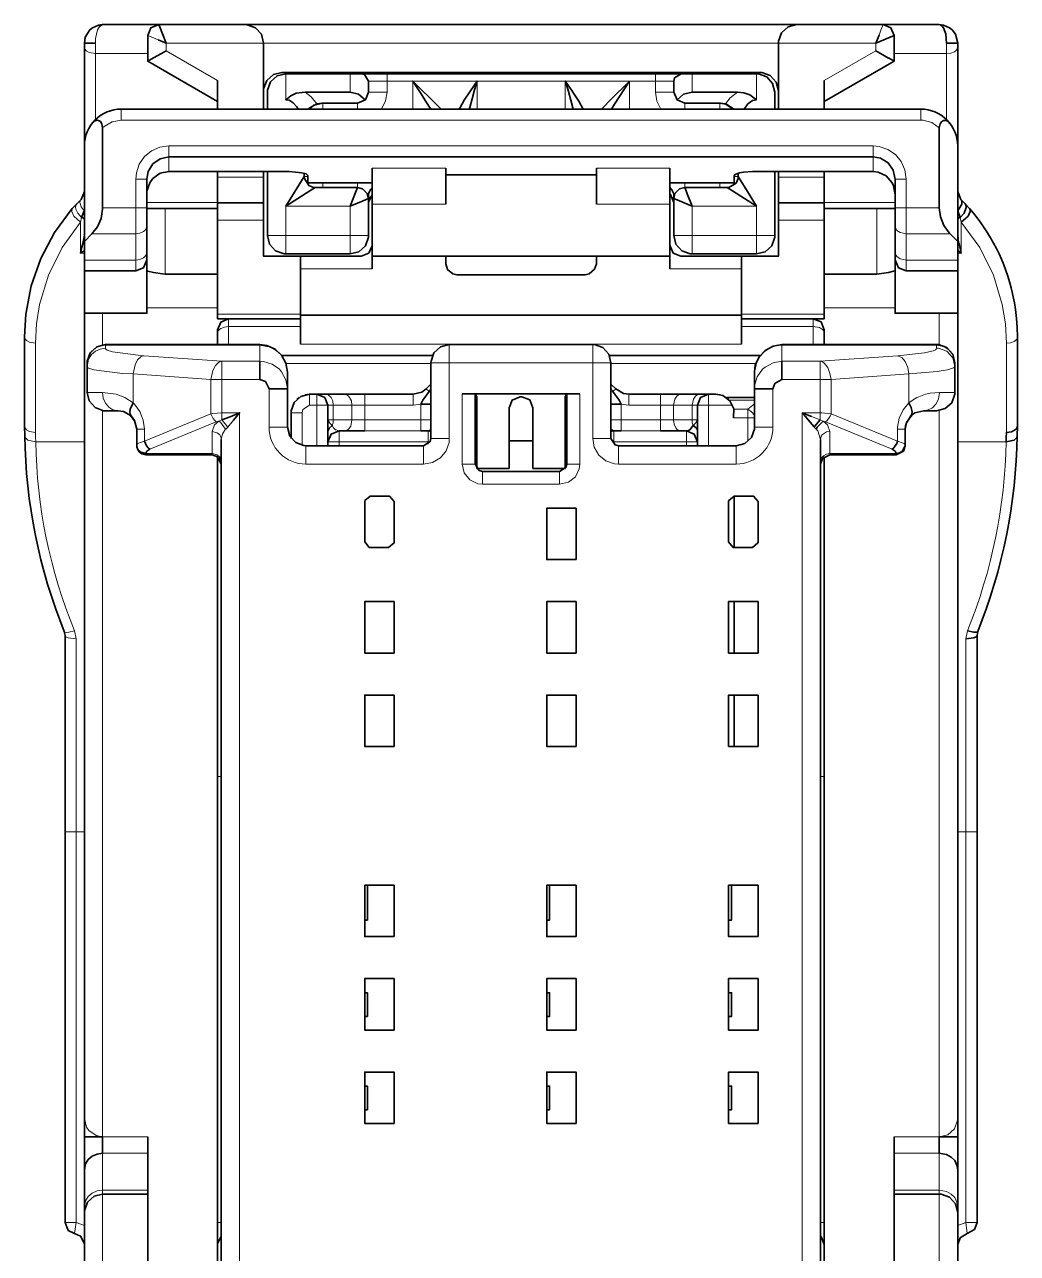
# Model space of a CAD drawing. Header units: millimetres. Extents: x 0 to 174, y 0 to 33.
# Drawn here: x 23.194 to 24.257, y 22.518 to 23.833 of the extents above; entities that cross this region are included whole.
import ezdxf

# ---------------------------------------------------------------- set-up
doc = ezdxf.new("R2010")
doc.units = ezdxf.units.MM
doc.layers.add('PDF_Geomertry', color=7, linetype='Continuous', true_color=0x405f80)

# ---------------------------------------------------------------- blocks, each defined once
blk = doc.blocks.new('SYM_13551224_003')
at = {"layer": 'PDF_Geomertry', "color": 7, "lineweight": 35}
for points in [[(-0.4124, 2.0099), (-0.4169, 2.0093), (-0.4232, 2.0065), (-0.426, 2.0043), (-0.431, 1.9963), (-0.4319, 1.9901), (-0.4319, 1.9878), (-0.4319, 1.9857), (-0.4319, 1.8801)], [(-0.3444, 1.9819), (-0.3493, 1.979), (-0.3578, 1.9742), (-0.364, 1.9706), (-0.364, 1.9981), (-0.3607, 2.0064), (-0.3522, 2.0099), (-0.4124, 2.0099), (-0.4157, 2.0079)], [(-0.2597, 2.0099), (-0.3522, 2.0099), (-0.3444, 1.9901), (-0.3529, 1.9936)], [(-0.24, 1.9193), (-0.24, 1.9901), (-0.2424, 1.9994), (-0.2488, 2.0065), (-0.2578, 2.0097), (-0.2597, 2.0099), (0.3308, 2.0099)], [(0.4833, 2.0099), (0.4881, 2.0093), (0.4943, 2.0065), (0.4971, 2.0043), (0.5007, 1.9994), (0.5031, 1.9901), (0.4913, 1.9901), (0.4903, 1.9996), (0.4882, 2.0056), (0.4868, 2.0079), (0.4846, 2.0096), (0.4833, 2.0099), (0.4233, 2.0099), (0.3308, 2.0099), (0.3215, 2.0075), (0.3144, 2.0011), (0.3112, 1.9922), (0.3111, 1.9901), (0.3111, 1.9193)], [(0.4351, 1.9981), (0.4317, 2.0064), (0.4233, 2.0099)], [(-0.4319, 1.9901), (-0.4201, 1.9901)], [(0.4351, 1.9706), (0.4351, 1.9981), (0.4154, 1.9901), (0.4189, 1.9986)], [(0.5031, 1.9901), (0.5031, 1.9878), (0.5031, 1.9857), (0.5031, 1.8311), (0.5065, 1.8226)], [(0.4289, 1.9742), (0.4351, 1.9706), (0.3603, 1.9274)], [(0.4289, 1.974), (0.4204, 1.979), (0.4154, 1.9818)], [(-0.364, 1.9706), (-0.2893, 1.9274)], [(-0.2893, 1.95), (-0.2893, 1.9193)], [(0.3111, 1.939), (0.3088, 1.9482), (0.3024, 1.9553), (0.2935, 1.9586), (0.2914, 1.9586), (-0.2204, 1.9586), (-0.2296, 1.9564), (-0.2367, 1.95), (-0.24, 1.941), (-0.24, 1.939)], [(-0.236, 1.9193), (-0.236, 1.9376), (-0.2358, 1.9396), (-0.2326, 1.9486), (-0.2256, 1.955), (-0.2163, 1.9572), (-0.1474, 1.9572), (-0.1356, 1.9572), (-0.1079, 1.9572), (0.1794, 1.9572), (0.2069, 1.9572), (0.2188, 1.9572), (0.2876, 1.9572), (0.2897, 1.9572), (0.2986, 1.9539), (0.305, 1.9468), (0.3074, 1.9376), (0.3074, 1.9193)], [(-0.1776, 1.9258), (-0.1394, 1.9258), (-0.1311, 1.9293), (-0.1276, 1.9376), (-0.1276, 1.9494), (-0.1321, 1.9565), (-0.1356, 1.9572)], [(-0.061, 1.9193), (-0.0662, 1.9276), (-0.0715, 1.9358), (-0.0769, 1.9442), (-0.0804, 1.9494), (-0.0703, 1.9394), (-0.0631, 1.9324), (-0.0571, 1.9264), (-0.0501, 1.9193)], [(-0.0199, 1.9193), (-0.0194, 1.921), (-0.0169, 1.9304), (-0.0143, 1.94), (-0.0115, 1.9494), (-0.0186, 1.939), (-0.0253, 1.9289), (-0.0301, 1.9204), (-0.0307, 1.9193)], [(0.0914, 1.9193), (0.0889, 1.9289), (0.0863, 1.9383), (0.0835, 1.9478), (0.0829, 1.9494), (0.0875, 1.9428), (0.0899, 1.9393), (0.0912, 1.9374), (0.0967, 1.929), (0.0974, 1.9278), (0.1022, 1.9193)], [(0.1217, 1.9193), (0.1242, 1.9219), (0.1308, 1.9286), (0.1378, 1.9356), (0.1449, 1.9425), (0.1519, 1.9493)], [(0.1519, 1.9494), (0.1465, 1.9411), (0.1411, 1.9329), (0.1358, 1.9246), (0.1324, 1.9193)], [(0.2069, 1.9572), (0.1999, 1.9528), (0.1992, 1.9494), (0.1992, 1.9376), (0.2026, 1.9292), (0.211, 1.9258), (0.2492, 1.9258)], [(0.3603, 1.95), (0.3603, 1.9193)], [(-0.2031, 1.9193), (-0.2046, 1.9218), (-0.2083, 1.9261), (-0.2125, 1.9288), (-0.2163, 1.9294), (-0.211, 1.9336), (-0.205, 1.9363), (-0.1957, 1.9376), (-0.1474, 1.9376), (-0.1383, 1.9354), (-0.1313, 1.9292)], [(0.2026, 1.9292), (0.2096, 1.9353), (0.2188, 1.9376), (0.2672, 1.9376), (0.2742, 1.9368), (0.2806, 1.9346), (0.2876, 1.9294), (0.2835, 1.9285), (0.2786, 1.9249), (0.2746, 1.9193)], [(-0.1776, 1.9257), (-0.1829, 1.925), (-0.1912, 1.9203), (-0.1922, 1.9193)], [(-0.1768, 1.9258), (-0.1861, 1.9235), (-0.1914, 1.9193)], [(0.2629, 1.9193), (0.255, 1.9246), (0.2483, 1.9258)], [(0.2636, 1.9193), (0.2557, 1.9246), (0.2544, 1.925), (0.2492, 1.9257)], [(0.5031, 1.7776), (0.4949, 1.7857), (0.4939, 1.7868), (0.4882, 1.7947), (0.4846, 1.8039), (0.4833, 1.8136), (0.4833, 1.8992), (0.4842, 1.9035), (0.4858, 1.9057), (0.4881, 1.9071), (0.4903, 1.9072), (0.4925, 1.9063), (0.4951, 1.9036)], [(-0.1239, 1.7618), (-0.1239, 1.8176), (-0.1239, 1.856)], [(-0.0451, 1.856), (-0.0451, 1.8176)], [(0.1163, 1.856), (0.1163, 1.8176)], [(0.195, 1.7618), (0.195, 1.8176), (0.195, 1.856)], [(-0.1239, 1.8406), (-0.1928, 1.8406), (-0.1928, 1.8479), (-0.1928, 1.8482), (-0.1931, 1.8486), (-0.1933, 1.849), (-0.1946, 1.8499), (-0.1992, 1.8513), (-0.2125, 1.8525), (-0.3414, 1.8525), (-0.3508, 1.8506), (-0.3586, 1.8449), (-0.3618, 1.8406), (-0.3649, 1.8314), (-0.365, 1.8275)], [(-0.24, 1.8189), (-0.2804, 1.8189), (-0.2893, 1.8189), (-0.2893, 1.8465), (-0.2893, 1.8525)], [(-0.1239, 1.7731), (-0.1274, 1.7653), (-0.1357, 1.7618), (-0.2007, 1.7618), (-0.24, 1.7618), (-0.24, 1.8004), (-0.24, 1.8189), (-0.24, 1.8465), (-0.24, 1.8525)], [(-0.236, 1.8525), (-0.236, 1.784), (-0.2336, 1.7747), (-0.2272, 1.7676), (-0.2182, 1.7644), (-0.2163, 1.7643), (-0.1474, 1.7643), (-0.1381, 1.7667), (-0.131, 1.7731), (-0.1278, 1.7821), (-0.1276, 1.784), (-0.1276, 1.8235), (-0.1335, 1.8211), (-0.1474, 1.8156), (-0.141, 1.8317), (-0.1394, 1.8353), (-0.1847, 1.8353), (-0.1904, 1.8317), (-0.2163, 1.8156), (-0.2024, 1.8378), (-0.1965, 1.8471), (-0.1965, 1.8506)], [(-0.1965, 1.8471), (-0.1964, 1.8451), (-0.1917, 1.8375), (-0.1865, 1.8354), (-0.1847, 1.8353)], [(-0.0451, 1.8489), (0.1163, 1.8489)], [(0.195, 1.8354), (0.1972, 1.8331), (0.1992, 1.8286), (0.1992, 1.8235), (0.1992, 1.784), (0.2014, 1.7747), (0.2078, 1.7676), (0.2168, 1.7644), (0.2188, 1.7643), (0.2876, 1.7643), (0.2969, 1.7667), (0.304, 1.7731), (0.3072, 1.7821), (0.3074, 1.784), (0.3074, 1.8525)], [(0.4361, 1.8275), (0.4344, 1.8371), (0.4329, 1.8406), (0.4265, 1.8478), (0.4178, 1.8519), (0.4125, 1.8525), (0.2836, 1.8525), (0.2738, 1.8518), (0.2696, 1.8511), (0.2654, 1.8497), (0.2643, 1.8488), (0.2639, 1.8479), (0.2639, 1.8406), (0.195, 1.8406)], [(0.211, 1.8353), (0.2054, 1.8339), (0.2004, 1.8289), (0.1992, 1.8235), (0.2051, 1.821), (0.2103, 1.8189), (0.2188, 1.8156), (0.2136, 1.8288), (0.2124, 1.8317), (0.211, 1.8353), (0.2563, 1.8353), (0.2619, 1.8317), (0.2876, 1.8156), (0.2751, 1.8357), (0.2719, 1.8407), (0.2681, 1.8471), (0.2681, 1.8507)], [(0.2563, 1.8353), (0.2581, 1.8354), (0.2658, 1.8401), (0.2679, 1.8451), (0.2681, 1.8471)], [(0.3603, 1.8525), (0.3603, 1.8465), (0.3603, 1.8189), (0.3603, 1.8004), (0.3603, 1.7), (0.3603, 1.6949), (0.3515, 1.6949), (0.2718, 1.6949), (0.2718, 1.7), (0.2718, 1.7618), (0.3111, 1.7618), (0.3111, 1.8004), (0.3111, 1.8189)], [(0.3111, 1.8525), (0.3111, 1.8465), (0.3111, 1.8189), (0.3515, 1.8189), (0.3603, 1.8189)], [(-0.4322, 1.8285), (-0.4319, 1.8263)], [(-0.1239, 1.835), (-0.1256, 1.8333), (-0.1276, 1.8286), (-0.1276, 1.8235), (-0.129, 1.8289), (-0.134, 1.8339), (-0.1394, 1.8353)], [(0.1976, 1.8251), (0.1992, 1.8194), (0.1956, 1.8279), (0.195, 1.8285)], [(0.5031, 1.826), (0.5033, 1.8285)], [(-0.2007, 1.7618), (-0.2007, 1.7), (-0.2007, 1.6949), (-0.2804, 1.6949), (-0.2893, 1.6949), (-0.2893, 1.7), (-0.2893, 1.8004), (-0.2893, 1.8189)], [(-0.1239, 1.8281), (-0.1276, 1.8199), (-0.1276, 1.8194), (-0.1261, 1.8251)], [(0.5111, 1.8179), (0.5158, 1.8128), (0.5164, 1.8119), (0.5165, 1.8096), (0.5143, 1.8049), (0.5069, 1.7982)], [(-0.4319, 1.8106), (-0.4322, 1.8103), (-0.4349, 1.8033), (-0.4336, 1.8031), (-0.4328, 1.8025), (-0.4322, 1.8019), (-0.4321, 1.8015), (-0.4319, 1.8013)], [(-0.2893, 1.8131), (-0.2961, 1.8131), (-0.3454, 1.8131), (-0.365, 1.8131)], [(0.4361, 1.8131), (0.4164, 1.8131), (0.3672, 1.8131), (0.3603, 1.8131)], [(0.5031, 1.8106), (0.5033, 1.8103)], [(0.5058, 1.8033), (0.5047, 1.8031), (0.5039, 1.8025), (0.5032, 1.8019), (0.5031, 1.8013)], [(-0.4319, 1.7679), (-0.436, 1.7653), (-0.4346, 1.7715), (-0.4336, 1.7756), (-0.4319, 1.7844)], [(-0.4319, 1.7854), (-0.4321, 1.7844), (-0.4319, 1.784)], [(0.5036, 1.781), (0.5031, 1.7844), (0.5031, 1.784)], [(0.2718, 1.7618), (0.2068, 1.7618), (0.1985, 1.7653), (0.195, 1.7736)], [(0.5031, 1.7679), (0.5069, 1.7653), (0.5047, 1.7756)], [(-0.365, 1.7579), (-0.365, 1.7008), (-0.4319, 1.7008), (-0.4319, 1.7461)], [(-0.1239, 1.7483), (-0.1239, 1.7618), (0.195, 1.7618), (0.195, 1.7483)], [(0.1163, 1.7618), (0.1163, 1.7539), (0.1144, 1.7479), (0.1086, 1.7429), (0.1044, 1.7421), (-0.0333, 1.7421), (-0.0375, 1.7429), (-0.0433, 1.7478), (-0.0451, 1.7539), (-0.0451, 1.7618)], [(0.4361, 1.7579), (0.4361, 1.7008), (0.5031, 1.7008), (0.5031, 0.9225), (0.5031, 0.9028), (0.5031, 0.8389), (0.5031, 0.8193), (0.4833, 0.8193), (0.4833, 0.8017), (0.491, 0.8003), (0.496, 0.7976), (0.4999, 0.7938), (0.5022, 0.789), (0.5031, 0.784), (0.5031, 0.8193)], [(-0.2893, 1.7428), (-0.3454, 1.7428), (-0.3482, 1.7429), (-0.3578, 1.7444), (-0.3639, 1.746), (-0.3647, 1.7461), (-0.365, 1.7461)], [(0.4361, 1.7461), (0.4357, 1.7461), (0.4343, 1.7458), (0.4289, 1.7444), (0.4164, 1.7428), (0.3603, 1.7428)], [(0.5031, 1.7461), (0.5031, 1.7008)], [(0.5671, 1.58), (0.5671, 1.6756), (0.5668, 1.6854), (0.5661, 1.6951), (0.565, 1.705), (0.5639, 1.7121), (0.5619, 1.7217), (0.5619, 1.7218)], [(-0.4319, 1.7008), (-0.4319, 0.9225), (-0.4319, 0.9028), (-0.4319, 0.8389), (-0.4319, 0.8193), (-0.4124, 0.8193), (-0.4124, 0.8017), (-0.4182, 0.8008), (-0.4236, 0.7985), (-0.4278, 0.7949), (-0.4307, 0.7904), (-0.4319, 0.784), (-0.4319, 0.8193)], [(0.2718, 1.6989), (-0.2007, 1.6989)], [(-0.2775, 1.6949), (-0.2858, 1.6914), (-0.2893, 1.6831), (-0.2893, 1.6674)], [(-0.2007, 1.6949), (-0.2007, 1.6865), (-0.2007, 1.6679)], [(0.2718, 1.6949), (0.2718, 1.6865), (0.2718, 1.6679)], [(0.3603, 1.6674), (0.3603, 1.6831), (0.3568, 1.6915), (0.3485, 1.6949)], [(0.4507, 1.605), (0.4533, 1.5999), (0.4543, 1.5951), (0.4538, 1.5921), (0.4529, 1.591), (0.4574, 1.5942), (0.4667, 1.5965), (0.4804, 1.5965), (0.4897, 1.5988), (0.4968, 1.6051), (0.5, 1.6142), (0.5001, 1.6161), (0.5001, 1.6438), (0.5001, 1.6472), (0.5001, 1.6476), (0.4978, 1.6569), (0.4914, 1.664), (0.4824, 1.6672), (0.4804, 1.6674), (0.315, 1.6674), (0.3056, 1.6657), (0.2969, 1.6611), (0.2904, 1.654), (0.2864, 1.6451), (0.2856, 1.6378), (0.2856, 1.6374), (0.2856, 1.62), (0.2856, 1.5788), (0.2854, 1.5768), (0.2822, 1.5678), (0.2751, 1.5614), (0.2658, 1.559), (0.1399, 1.559), (0.1364, 1.5599), (0.1319, 1.5669), (0.1319, 1.6476), (0.1297, 1.6569), (0.1233, 1.664), (0.1143, 1.6672), (0.1124, 1.6674), (0.0592, 1.6674), (0.0119, 1.6674), (-0.0413, 1.6674), (-0.0506, 1.665), (-0.0576, 1.6586), (-0.0608, 1.6496), (-0.061, 1.6476), (-0.061, 1.5669), (-0.0617, 1.5635), (-0.0688, 1.559), (-0.1947, 1.559), (-0.1968, 1.5592), (-0.2057, 1.5624), (-0.2121, 1.5694), (-0.2144, 1.5788), (-0.2144, 1.62), (-0.2144, 1.6374), (-0.2144, 1.6378), (-0.2161, 1.6474), (-0.2207, 1.656), (-0.2278, 1.6625), (-0.2367, 1.6664), (-0.244, 1.6674), (-0.4093, 1.6674), (-0.4186, 1.665), (-0.4257, 1.6586), (-0.4289, 1.6496), (-0.429, 1.6476), (-0.429, 1.6472), (-0.429, 1.6438), (-0.429, 1.6161), (-0.4267, 1.6069), (-0.4203, 1.5999), (-0.4114, 1.5965), (-0.4093, 1.5965), (-0.3956, 1.5965), (-0.3901, 1.5957), (-0.3818, 1.591), (-0.3826, 1.5921), (-0.3833, 1.5951), (-0.3828, 1.5982), (-0.3796, 1.605)], [(-0.2144, 1.62), (-0.2342, 1.62), (-0.2381, 1.6278), (-0.244, 1.6299), (-0.244, 1.6494)], [(-0.2204, 1.6556), (-0.0593, 1.6556)], [(0.1304, 1.6556), (0.2914, 1.6556)], [(0.315, 1.6494), (0.315, 1.6299), (0.3072, 1.6258), (0.3053, 1.62), (0.2856, 1.62)], [(-0.061, 1.625), (-0.066, 1.62), (-0.0707, 1.6165), (-0.0799, 1.6142), (-0.1315, 1.6142), (-0.1538, 1.6142), (-0.1738, 1.6142), (-0.1829, 1.6142)], [(0.1319, 1.625), (0.1371, 1.62), (0.1453, 1.615), (0.151, 1.6142), (0.1849, 1.6142), (0.2071, 1.6142), (0.2271, 1.6142), (0.2364, 1.6142), (0.2279, 1.6107), (0.2246, 1.6024)], [(-0.1711, 1.559), (-0.1711, 1.6024), (-0.1746, 1.6108), (-0.1829, 1.6142), (-0.1908, 1.6142), (-0.2001, 1.6118), (-0.2072, 1.6054), (-0.2104, 1.5965), (-0.2106, 1.5944), (-0.2106, 1.5669)], [(-0.2018, 1.6108), (-0.2046, 1.6086)], [(-0.1908, 1.6142), (-0.1956, 1.6136)], [(-0.0629, 1.6169), (-0.0694, 1.6078), (-0.0718, 1.6035), (-0.061, 1.6035)], [(0.0985, 1.6144), (-0.0275, 1.6144)], [(-0.0136, 1.6144), (-0.0136, 1.5394), (-0.0093, 1.5324), (-0.0058, 1.5315), (0.0768, 1.5315), (0.0839, 1.536), (0.0847, 1.5394), (0.0847, 1.6144)], [(-0.0126, 1.6114), (-0.0136, 1.6114)], [(-0.0126, 1.6144), (-0.0126, 1.6114), (-0.0117, 1.6114), (-0.0117, 1.5347), (0.0228, 1.5347), (0.0228, 1.5996), (0.0261, 1.6079), (0.0346, 1.6114), (0.0365, 1.6114), (0.0449, 1.6081), (0.0483, 1.5996), (0.0483, 1.5347), (0.0828, 1.5347), (0.0828, 1.6114), (0.0837, 1.6114)], [(0.0837, 1.6144), (0.0837, 1.6114), (0.0847, 1.6114)], [(0.134, 1.6169), (0.1406, 1.6078), (0.1428, 1.6035), (0.1319, 1.6035)], [(0.2631, 1.589), (0.2635, 1.5985), (0.2593, 1.6071), (0.2517, 1.6128), (0.2442, 1.6142), (0.2364, 1.6142)], [(0.2489, 1.6136), (0.2442, 1.6142)], [(0.2579, 1.6088), (0.2551, 1.6108)], [(0.2556, 1.6107), (0.2856, 1.6107)], [(-0.3781, 1.5858), (-0.3828, 1.5918)], [(-0.2849, 1.5867), (-0.2757, 1.5901), (-0.2667, 1.5939), (-0.2657, 1.5943), (-0.2722, 1.5864)], [(0.2244, 1.6024), (0.2244, 1.559)], [(0.3367, 1.5943), (0.3465, 1.5903)], [(0.3368, 1.5943), (0.3429, 1.5867), (0.3494, 1.5793), (0.3496, 1.579), (0.3499, 1.5796), (0.356, 1.5867)], [(0.4539, 1.5918), (0.4483, 1.5839), (0.4469, 1.5768)], [(-0.3818, 1.591), (-0.3782, 1.5861), (-0.3758, 1.5768), (-0.3758, 1.5592)], [(-0.1711, 1.5867), (-0.1699, 1.5839), (-0.1665, 1.5807), (-0.17, 1.5779), (-0.1711, 1.5747)], [(0.1849, 1.5749), (0.2071, 1.5749), (0.2126, 1.5749), (0.215, 1.5753), (0.2165, 1.5761), (0.2199, 1.5807), (0.2236, 1.5843), (0.2244, 1.5861), (0.2244, 1.5867)], [(0.2199, 1.5807), (0.2231, 1.5782), (0.224, 1.5767), (0.2244, 1.5747)], [(0.3592, 1.5854), (0.3525, 1.579), (0.3517, 1.5769)], [(0.4474, 1.5811), (0.4469, 1.5768), (0.4469, 1.5592), (0.4469, 1.559), (0.445, 1.5532), (0.4371, 1.5492), (0.3663, 1.5492), (0.3583, 1.5453), (0.3564, 1.5394)], [(0.4529, 1.591), (0.4479, 1.5828), (0.4475, 1.5811)], [(-0.2853, -0.4449), (-0.2853, -0.2662), (-0.2853, -0.2465), (-0.2853, 1.5658)], [(-0.1315, 1.5749), (-0.1538, 1.5749), (-0.1593, 1.5749), (-0.1678, 1.5714), (-0.1711, 1.5631)], [(-0.061, 1.5744), (-0.0639, 1.5749), (-0.0718, 1.5749)], [(0.1319, 1.5768), (0.1342, 1.5751), (0.1347, 1.5749), (0.135, 1.5749), (0.1428, 1.5749)], [(0.135, 1.5749), (0.1319, 1.5744)], [(0.2246, 1.5631), (0.221, 1.5714), (0.2126, 1.5749)], [(0.3564, 1.5658), (0.3564, -0.2465), (0.3564, -0.2662), (0.3564, -0.4449)], [(-0.2853, 1.5394), (-0.2893, 1.5472), (-0.2951, 1.5492), (-0.366, 1.5492), (-0.3704, 1.5503), (-0.3732, 1.5524), (-0.3751, 1.5554), (-0.3758, 1.559), (-0.3758, 1.5592), (-0.3757, 1.5575), (-0.3751, 1.556), (-0.3742, 1.5544), (-0.3715, 1.5521), (-0.366, 1.5507), (-0.3658, 1.5517), (-0.3651, 1.5531), (-0.3619, 1.5553), (-0.3638, 1.5568), (-0.3653, 1.5588), (-0.3676, 1.5639)], [(-0.0117, 1.5643), (-0.0136, 1.5642), (-0.0117, 1.5642), (-0.0136, 1.5642)], [(0.0847, 1.5642), (0.0828, 1.5642), (0.0847, 1.5642), (0.0828, 1.5643)], [(0.4469, 1.5592), (0.444, 1.5532), (0.4408, 1.5514), (0.4371, 1.5507), (0.4369, 1.5517), (0.4361, 1.5531), (0.4331, 1.5553), (0.4347, 1.5568), (0.4378, 1.5613), (0.4387, 1.5639)], [(-0.2893, 0.6713), (-0.2893, 1.5472)], [(-0.2864, 1.5438), (-0.2882, 1.5464)], [(0.3603, 0.6713), (0.3603, 1.5472)], [(0.2639, 1.5051), (0.2581, 1.5003), (0.2579, 1.4992), (0.2579, 1.456), (0.2628, 1.4501), (0.2639, 1.45), (0.2639, 1.5051), (0.2836, 1.5051), (0.2846, 1.505), (0.2894, 1.4992), (0.2894, 1.456), (0.2893, 1.4549), (0.2836, 1.45), (0.2639, 1.45)], [(0.2639, 1.3921), (0.2639, 1.3371)], [(0.5031, 0.7039), (0.5056, 0.7111), (0.5133, 0.7157), (0.5212, 0.7201), (0.5238, 0.7274), (0.5238, 1.1456), (0.5238, 1.3557), (0.5228, 1.3544), (0.5203, 1.3533), (0.5119, 1.3524)], [(0.5136, 1.361), (0.5203, 1.3593), (0.5231, 1.3593), (0.5242, 1.3596), (0.5246, 1.36), (0.5238, 1.3557)], [(0.2639, 1.2921), (0.2639, 1.2371)], [(-0.1318, 1.0513), (-0.1289, 1.0513), (-0.1289, 1.0886)], [(0.0631, 1.0513), (0.0661, 1.0513), (0.0661, 1.0886)], [(0.2579, 1.0513), (0.261, 1.0513), (0.261, 1.0886)], [(-0.1318, 0.9482), (-0.1289, 0.9482), (-0.1289, 0.9735), (-0.1318, 0.9735)], [(0.0631, 0.9482), (0.0661, 0.9482), (0.0661, 0.9735), (0.0631, 0.9735)], [(0.2579, 0.9482), (0.261, 0.9482), (0.261, 0.9735), (0.2579, 0.9735)], [(-0.1318, 0.8482), (-0.1289, 0.8482), (-0.1289, 0.8735), (-0.1318, 0.8735)], [(0.0631, 0.8482), (0.0661, 0.8482), (0.0661, 0.8735), (0.0631, 0.8735)], [(0.2579, 0.8482), (0.261, 0.8482), (0.261, 0.8735), (0.2579, 0.8735)], [(-0.364, 0.8193), (-0.364, 0.8017), (-0.364, 0.7621), (-0.364, 0.7579), (-0.4124, 0.7579), (-0.4215, 0.7556), (-0.4286, 0.7492), (-0.4319, 0.7401), (-0.4319, 0.7382), (-0.4319, 0.7444), (-0.4319, 0.784)], [(0.4351, 0.8193), (0.4351, 0.8017), (0.4351, 0.7621), (0.4351, 0.7579), (0.4833, 0.7579), (0.4854, 0.7578), (0.4943, 0.7546), (0.5007, 0.7475), (0.5031, 0.7382), (0.5031, 0.7444), (0.5031, 0.784)], [(-0.4319, 0.7382), (-0.4319, -0.1958), (-0.4315, -0.1978), (-0.4301, -0.1989), (-0.4285, -0.1993), (-0.4254, -0.1989), (-0.4233, -0.1978), (-0.4185, -0.1949), (-0.414, -0.1931), (-0.4124, -0.1929), (-0.364, -0.1929), (-0.364, -0.1731), (-0.364, 0.7579)], [(0.4351, 0.7579), (0.4351, -0.1731), (0.4351, -0.1929), (0.4351, -0.1962), (0.4303, -0.1962), (0.4164, -0.1962)], [(0.4996, -0.1993), (0.5031, -0.1967), (0.5031, -0.1958), (0.5031, 0.7382)], [(-0.2853, 0.7128), (-0.2893, 0.7046), (-0.2893, 0.7039)], [(0.3603, 0.7039), (0.3568, 0.7124), (0.3564, 0.7128)]]:
    blk.add_lwpolyline(points, dxfattribs=at)
at = {"layer": 'PDF_Geomertry', "color": 7, "lineweight": 13}
for points in [[(-0.4319, 1.9857), (-0.4318, 1.9843), (-0.4311, 1.9831), (-0.43, 1.9819), (-0.4267, 1.98), (-0.4201, 1.9789), (-0.4201, 1.9843), (-0.4201, 1.9901), (-0.42, 1.9949), (-0.4178, 2.0043), (-0.4157, 2.0079)], [(0.4189, 1.9986), (0.421, 2.0039), (0.4233, 2.0099)], [(-0.3529, 1.9936), (-0.3581, 1.9957), (-0.364, 1.9981)], [(-0.2893, 1.95), (-0.3444, 1.9818), (-0.3444, 1.9901), (-0.24, 1.9901), (0.3111, 1.9901), (0.4154, 1.9901), (0.4154, 1.9818), (0.3603, 1.95)], [(0.4913, 1.9901), (0.4913, 1.9843), (0.4913, 1.9789), (0.4351, 1.9789)], [(-0.4201, 1.9081), (-0.4201, 1.9789), (-0.364, 1.9789)], [(0.4913, 1.9081), (0.4913, 1.9789), (0.4958, 1.9794), (0.4996, 1.9808), (0.5011, 1.9819), (0.5022, 1.9831), (0.5031, 1.9857)], [(-0.2163, 1.9572), (-0.2163, 1.9294)], [(-0.1474, 1.9572), (-0.1474, 1.9376)], [(-0.1079, 1.9572), (-0.1079, 1.9558), (-0.1079, 1.9494), (-0.1276, 1.9494)], [(0.1992, 1.9376), (0.1794, 1.9376), (0.1794, 1.9494), (0.1519, 1.9494), (0.0829, 1.9494), (-0.0115, 1.9494), (-0.0804, 1.9494), (-0.1079, 1.9494), (-0.1079, 1.9376), (-0.1276, 1.9376)], [(-0.0804, 1.9193), (-0.0804, 1.9494)], [(-0.0115, 1.9494), (-0.0115, 1.9193)], [(0.0829, 1.9193), (0.0829, 1.9494)], [(0.1519, 1.9494), (0.1519, 1.9193)], [(0.1794, 1.9572), (0.1794, 1.9558), (0.1794, 1.9494), (0.1992, 1.9494)], [(0.2188, 1.9572), (0.2188, 1.9376)], [(0.2876, 1.9572), (0.2876, 1.9294)], [(-0.1829, 1.925), (-0.1892, 1.9325), (-0.1957, 1.9376)], [(-0.1138, 1.9193), (-0.1094, 1.9281), (-0.1079, 1.9376)], [(0.1794, 1.9376), (0.181, 1.9279), (0.1853, 1.9193)], [(0.2672, 1.9376), (0.2596, 1.9315), (0.2544, 1.925)], [(-0.1768, 1.9193), (-0.1768, 1.9258)], [(-0.1394, 1.9193), (-0.1394, 1.9258)], [(0.211, 1.9193), (0.211, 1.9258)], [(0.2483, 1.9193), (0.2483, 1.9258)], [(-0.3926, 1.9075), (-0.4021, 1.9058), (-0.4106, 1.9008), (-0.4124, 1.8992)], [(0.4637, 1.9193), (0.4637, 1.9075), (-0.3926, 1.9075), (-0.3926, 1.9193)], [(0.4833, 1.8992), (0.4754, 1.9049), (0.4661, 1.9074), (0.4637, 1.9075)], [(-0.365, 1.8444), (-0.3768, 1.8444), (-0.3763, 1.8513), (-0.3731, 1.8604), (-0.3675, 1.8685), (-0.36, 1.8747), (-0.3511, 1.8786), (-0.3414, 1.88), (-0.3414, 1.8682), (-0.3414, 1.8525)], [(0.4125, 1.88), (-0.3414, 1.88)], [(0.4479, 1.8444), (0.4467, 1.8542), (0.4426, 1.8631), (0.4365, 1.8706), (0.4285, 1.8761), (0.4192, 1.8793), (0.4125, 1.88), (0.4125, 1.8682), (0.4125, 1.8525)], [(-0.0451, 1.856), (-0.1239, 1.856)], [(0.195, 1.856), (0.1163, 1.856)], [(-0.3768, 1.8444), (-0.3768, 1.8136), (-0.4124, 1.8136)], [(-0.2893, 1.8465), (-0.24, 1.8465)], [(-0.1928, 1.8471), (-0.1965, 1.8471)], [(0.2639, 1.8471), (0.2681, 1.8471)], [(0.3111, 1.8465), (0.3603, 1.8465)], [(0.4361, 1.8444), (0.4479, 1.8444), (0.4479, 1.8136), (0.4833, 1.8136)], [(-0.1768, 1.8406), (-0.1768, 1.8374), (-0.1768, 1.8353)], [(-0.1394, 1.8406), (-0.1394, 1.8374), (-0.1394, 1.8353)], [(0.211, 1.8353), (0.211, 1.8374), (0.211, 1.8406)], [(0.2483, 1.8406), (0.2483, 1.8374), (0.2483, 1.8353)], [(-0.4401, 1.8179), (-0.4408, 1.8169), (-0.4414, 1.8143), (-0.4411, 1.8121), (-0.439, 1.8078), (-0.4349, 1.8033), (-0.436, 1.7982), (-0.436, 1.7653), (-0.4319, 1.7653)], [(-0.4354, 1.8226), (-0.4361, 1.8219), (-0.4367, 1.8199), (-0.4365, 1.8182), (-0.4353, 1.8146), (-0.4322, 1.8103)], [(-0.2893, 1.8192), (-0.365, 1.8192)], [(-0.236, 1.784), (-0.2163, 1.784), (-0.2163, 1.8156), (-0.1474, 1.8156), (-0.1474, 1.784), (-0.2163, 1.784), (-0.2163, 1.7728), (-0.2163, 1.7643)], [(-0.0451, 1.8176), (-0.1239, 1.8176)], [(0.195, 1.8176), (0.1163, 1.8176)], [(0.4361, 1.8192), (0.3603, 1.8192)], [(-0.4449, 1.8128), (-0.4453, 1.8119), (-0.4454, 1.8096), (-0.4432, 1.8049), (-0.436, 1.7982), (-0.4557, 1.7713), (-0.4703, 1.7417), (-0.4799, 1.7101), (-0.4831, 1.6894), (-0.4842, 1.6688), (-0.4907, 1.6699), (-0.494, 1.6718), (-0.495, 1.6729), (-0.4957, 1.6742), (-0.496, 1.6756)], [(-0.365, 1.794), (-0.366, 1.7908), (-0.3671, 1.7894), (-0.3685, 1.7882), (-0.3724, 1.7864), (-0.3768, 1.7857), (-0.3768, 1.8136), (-0.365, 1.8136)], [(-0.3454, 1.7428), (-0.3454, 1.8131)], [(0.4164, 1.8131), (0.4164, 1.7428)], [(0.4361, 1.8136), (0.4479, 1.8136), (0.4479, 1.7857), (0.4949, 1.7857)], [(0.5058, 1.8033), (0.5069, 1.7982), (0.5267, 1.7713), (0.5414, 1.7417), (0.5508, 1.7101), (0.5542, 1.6894), (0.5553, 1.6688), (0.5597, 1.6693), (0.5636, 1.6707), (0.565, 1.6718), (0.5661, 1.6729), (0.5668, 1.6742), (0.5671, 1.6756)], [(-0.2893, 1.8004), (-0.2804, 1.8004), (-0.24, 1.8004)], [(0.3111, 1.8004), (0.3515, 1.8004), (0.3603, 1.8004)], [(0.4361, 1.766), (0.4364, 1.7643), (0.4371, 1.7628), (0.4381, 1.7614), (0.4414, 1.759), (0.4479, 1.7576), (0.4479, 1.7857), (0.4414, 1.7871), (0.4381, 1.7894), (0.4371, 1.7908), (0.4364, 1.7925), (0.4361, 1.794)], [(0.5031, 1.7653), (0.5069, 1.7653), (0.5069, 1.7982)], [(-0.4239, 1.7857), (-0.3768, 1.7857), (-0.3768, 1.7576), (-0.3724, 1.7582), (-0.3685, 1.76), (-0.3671, 1.7614), (-0.366, 1.7628), (-0.365, 1.766)], [(-0.1474, 1.7643), (-0.1474, 1.7728), (-0.1474, 1.784), (-0.1276, 1.784)], [(0.2188, 1.7643), (0.2188, 1.7728), (0.2188, 1.784), (0.1992, 1.784)], [(0.3074, 1.784), (0.2876, 1.784), (0.2876, 1.7728), (0.2876, 1.7643)], [(0.5031, 1.7854), (0.5031, 1.7844)], [(0.5036, 1.781), (0.5047, 1.7756)], [(-0.3768, 1.7461), (-0.3768, 1.7576), (-0.4319, 1.7576)], [(0.4479, 1.7461), (0.4479, 1.7576), (0.5031, 1.7576)], [(-0.1239, 1.7483), (-0.2007, 1.7483)], [(0.2718, 1.7483), (0.195, 1.7483)], [(-0.4124, 1.7008), (-0.4124, 1.6671)], [(-0.2893, 1.7067), (-0.365, 1.7067)], [(-0.2007, 1.7), (-0.2804, 1.7), (-0.2893, 1.7)], [(0.3603, 1.7), (0.3515, 1.7), (0.2718, 1.7)], [(0.4361, 1.7067), (0.3603, 1.7067)], [(0.4833, 1.6671), (0.4833, 1.7008)], [(-0.2775, 1.6949), (-0.2775, 1.6926), (-0.2775, 1.6865), (-0.2819, 1.686), (-0.2858, 1.6846), (-0.2872, 1.6835), (-0.2883, 1.6824), (-0.289, 1.6811), (-0.2893, 1.6797)], [(-0.2007, 1.6865), (-0.2775, 1.6865), (-0.2775, 1.6674)], [(0.3485, 1.6674), (0.3485, 1.6865), (0.2718, 1.6865)], [(0.3485, 1.6949), (0.3485, 1.6926), (0.3485, 1.6865), (0.3551, 1.6854), (0.3583, 1.6835), (0.3594, 1.6824), (0.3601, 1.6811), (0.3603, 1.6797)], [(-0.496, 1.58), (-0.4957, 1.5786), (-0.495, 1.5774), (-0.494, 1.5761), (-0.4907, 1.5743), (-0.4842, 1.5732), (-0.4842, 1.6688)], [(-0.4093, 1.6674), (-0.4093, 1.6668), (-0.415, 1.666), (-0.4201, 1.6636), (-0.4243, 1.6599), (-0.4274, 1.655), (-0.429, 1.6472)], [(-0.4125, 1.6161), (-0.3979, 1.6143), (-0.3886, 1.6108), (-0.3796, 1.605), (-0.3796, 1.6358), (-0.3912, 1.6365), (-0.4219, 1.6404), (-0.4274, 1.6422), (-0.4286, 1.6429), (-0.4289, 1.6433), (-0.429, 1.6436), (-0.429, 1.6438), (-0.4274, 1.6517), (-0.4243, 1.6565), (-0.4201, 1.6601), (-0.415, 1.6625), (-0.4093, 1.6633), (-0.4093, 1.6632), (-0.4092, 1.6628), (-0.4088, 1.6622), (-0.4074, 1.6614), (-0.4018, 1.6596), (-0.3744, 1.6558), (-0.3681, 1.6554)], [(-0.244, 1.6674), (-0.244, 1.6668), (-0.4093, 1.6668), (-0.4093, 1.6633)], [(-0.2144, 1.6374), (-0.2153, 1.6442), (-0.2176, 1.6507), (-0.2214, 1.6564), (-0.2265, 1.661), (-0.2325, 1.6644), (-0.244, 1.6668), (-0.244, 1.6494), (-0.2849, 1.6494), (-0.2849, 1.6299), (-0.2964, 1.6299), (-0.2964, 1.5932), (-0.2947, 1.5935), (-0.2849, 1.5943), (-0.2849, 1.5867)], [(0.2718, 1.6679), (-0.2007, 1.6679)], [(-0.061, 1.6476), (-0.0413, 1.6476), (-0.0413, 1.6667), (-0.0413, 1.6674)], [(0.1124, 1.6674), (0.1124, 1.6528), (0.1124, 1.6476), (0.1319, 1.6476)], [(0.315, 1.6674), (0.315, 1.6668), (0.3082, 1.666), (0.3017, 1.6636), (0.296, 1.6597), (0.2913, 1.6547), (0.2879, 1.6488), (0.2856, 1.6374)], [(0.2856, 1.62), (0.2857, 1.6236), (0.2885, 1.6329), (0.2942, 1.6408), (0.2969, 1.6432), (0.3056, 1.6478), (0.315, 1.6494), (0.315, 1.6668), (0.4804, 1.6668), (0.4804, 1.6633), (0.4824, 1.6633), (0.4914, 1.6601), (0.4978, 1.6531), (0.5001, 1.6438), (0.5, 1.6435), (0.4997, 1.6431), (0.4987, 1.6424), (0.4921, 1.6403), (0.481, 1.6385), (0.4507, 1.6358), (0.4496, 1.6429), (0.4469, 1.649), (0.4436, 1.6532), (0.4392, 1.6554), (0.4676, 1.6585), (0.4767, 1.6607), (0.4793, 1.6618), (0.48, 1.6625), (0.4804, 1.6631), (0.4804, 1.6633)], [(0.4804, 1.6674), (0.4804, 1.6668), (0.4883, 1.6651), (0.4932, 1.6621), (0.4969, 1.6579), (0.4993, 1.6528), (0.5001, 1.6472)], [(0.5553, 1.5732), (0.5553, 1.6688)], [(-0.2144, 1.62), (-0.2161, 1.6296), (-0.2207, 1.6381), (-0.2231, 1.6408), (-0.231, 1.6464), (-0.2403, 1.6492), (-0.244, 1.6494)], [(-0.216, 1.6471), (-0.061, 1.6471)], [(-0.0485, 1.6476), (-0.0521, 1.6476)], [(0.1124, 1.5669), (0.1124, 1.6476), (0.0394, 1.6476), (0.0317, 1.6476), (-0.0413, 1.6476), (-0.0413, 1.5669)], [(0.1319, 1.6471), (0.2871, 1.6471)], [(0.3592, 1.5854), (0.356, 1.5867), (0.356, 1.5943), (0.3576, 1.5943), (0.3675, 1.5932), (0.3675, 1.6299), (0.356, 1.6299), (0.356, 1.6494), (0.315, 1.6494)], [(0.4392, 1.6554), (0.356, 1.6494), (0.3582, 1.6488), (0.3603, 1.6474), (0.364, 1.6428), (0.3664, 1.6365), (0.3675, 1.6299), (0.4507, 1.6358), (0.4507, 1.605), (0.451, 1.6053), (0.4593, 1.6106), (0.4596, 1.6107), (0.4688, 1.6142), (0.4737, 1.6153), (0.4836, 1.6161)], [(-0.2657, -0.2125), (-0.2657, 1.5943), (-0.2849, 1.5943), (-0.2849, 1.6299), (-0.244, 1.6299)], [(-0.2144, 1.5788), (-0.2342, 1.5788), (-0.2342, 1.62)], [(-0.066, 1.62), (-0.0629, 1.6169)], [(-0.061, 1.6213), (-0.0629, 1.6169), (-0.061, 1.6175)], [(0.1371, 1.62), (0.134, 1.6169), (0.1319, 1.6213)], [(0.3053, 1.5788), (0.3053, 1.62)], [(0.3367, -0.2125), (0.3367, 1.5943), (0.356, 1.5943), (0.356, 1.6299), (0.315, 1.6299)], [(-0.429, 1.6161), (-0.4125, 1.6161), (-0.4117, 1.6101), (-0.4093, 1.6047), (-0.4058, 1.6004), (-0.4014, 1.5976), (-0.3956, 1.5965)], [(-0.3758, 1.5768), (-0.3676, 1.5768), (-0.3689, 1.5865), (-0.3725, 1.5956), (-0.3782, 1.6036), (-0.3796, 1.605)], [(-0.1908, 1.6142), (-0.1908, 1.6024)], [(-0.1829, 1.6142), (-0.1829, 1.6024), (-0.1711, 1.6024), (-0.1654, 1.6024), (-0.166, 1.6069), (-0.1678, 1.6107), (-0.169, 1.6122), (-0.1706, 1.6133), (-0.1721, 1.614), (-0.1738, 1.6142)], [(-0.1711, 1.5867), (-0.1654, 1.5867), (-0.1654, 1.6024), (-0.1454, 1.6024), (-0.1461, 1.6069), (-0.1479, 1.6107), (-0.1492, 1.6122), (-0.1506, 1.6133), (-0.1521, 1.614), (-0.1538, 1.6142)], [(-0.0799, 1.6142), (-0.0799, 1.6024), (-0.1315, 1.6024), (-0.1315, 1.6142)], [(-0.0275, 1.5394), (-0.0275, 1.6144)], [(-0.0136, 1.5642), (-0.0136, 1.6114)], [(0.0985, 1.5394), (0.0985, 1.6144)], [(0.134, 1.6169), (0.1319, 1.6175)], [(0.1319, 1.5867), (0.1428, 1.5867), (0.1428, 1.6035), (0.151, 1.6024), (0.151, 1.6142)], [(0.2071, 1.5749), (0.2056, 1.575), (0.2039, 1.5757), (0.2025, 1.5768), (0.2012, 1.5783), (0.1994, 1.5821), (0.1987, 1.5867), (0.1849, 1.5867), (0.1849, 1.5749), (0.1428, 1.5749), (0.1428, 1.5867), (0.1849, 1.5867), (0.1849, 1.6024), (0.1987, 1.6024), (0.2001, 1.6089), (0.2025, 1.6122), (0.2039, 1.6133), (0.2056, 1.614), (0.2071, 1.6142)], [(0.1849, 1.6142), (0.1849, 1.6024), (0.151, 1.6024)], [(0.2271, 1.6142), (0.2254, 1.614), (0.2239, 1.6133), (0.2225, 1.6122), (0.2201, 1.6089), (0.2188, 1.6024), (0.2244, 1.6024), (0.2364, 1.6024), (0.2364, 1.6142)], [(0.2586, 1.6079), (0.2856, 1.6079)], [(0.4507, 1.605), (0.4446, 1.5974), (0.4406, 1.5885), (0.4387, 1.5789), (0.4387, 1.5768), (0.4469, 1.5768)], [(0.4667, 1.5965), (0.4715, 1.5974), (0.476, 1.5997), (0.4797, 1.6036), (0.4824, 1.6088), (0.4836, 1.6161), (0.5001, 1.6161)], [(-0.4124, 1.5967), (-0.4124, 0.9225), (-0.4124, 0.9028), (-0.4124, 0.8193), (-0.364, 0.8193)], [(-0.2907, 1.5847), (-0.2924, 1.5861), (-0.294, 1.5882), (-0.2964, 1.5932), (-0.3676, 1.5639), (-0.3728, 1.5622), (-0.3746, 1.5613), (-0.3757, 1.5599), (-0.3758, 1.5592)], [(-0.1988, 1.5944), (-0.2106, 1.5944)], [(-0.1829, 1.559), (-0.1829, 1.6024), (-0.1908, 1.6024), (-0.1979, 1.5979), (-0.1988, 1.5944), (-0.1988, 1.5594)], [(-0.1538, 1.5749), (-0.1522, 1.575), (-0.1506, 1.5757), (-0.1492, 1.5768), (-0.1468, 1.58), (-0.1454, 1.5867), (-0.1315, 1.5867), (-0.1315, 1.5749), (-0.0718, 1.5749), (-0.0718, 1.5867), (-0.1315, 1.5867), (-0.1315, 1.6024), (-0.1454, 1.6024), (-0.1454, 1.5867), (-0.1654, 1.5867), (-0.1657, 1.5835), (-0.1665, 1.5807), (-0.1651, 1.5782), (-0.1632, 1.5761), (-0.1593, 1.5749), (-0.1593, 1.5631), (-0.0639, 1.5631), (-0.0639, 1.5749), (-0.0638, 1.5749), (-0.0629, 1.5753), (-0.061, 1.5769)], [(-0.0799, 1.6024), (-0.0718, 1.6035), (-0.0718, 1.5867), (-0.061, 1.5867)], [(0.2199, 1.5807), (0.219, 1.5835), (0.2188, 1.5867), (0.1987, 1.5867), (0.1987, 1.6024), (0.2188, 1.6024), (0.2188, 1.5867), (0.2244, 1.5867)], [(0.2622, 1.6024), (0.2364, 1.6024), (0.2364, 1.559)], [(0.2636, 1.5981), (0.2786, 1.5981), (0.2786, 1.589), (0.2858, 1.589)], [(0.2856, 1.6038), (0.2786, 1.5981), (0.2824, 1.5954), (0.2856, 1.5918)], [(0.4387, 1.5639), (0.3675, 1.5932), (0.3665, 1.5906), (0.3635, 1.5861), (0.3617, 1.5847), (0.4331, 1.5553)], [(0.4351, 0.8193), (0.4833, 0.8193), (0.4833, 0.9028), (0.4833, 0.9225), (0.4833, 1.5967)], [(-0.2951, 1.5744), (-0.2926, 1.5813), (-0.2881, 1.5854), (-0.2907, 1.5847), (-0.3619, 1.5553)], [(-0.2853, 1.5421), (-0.2856, 1.5438), (-0.2861, 1.5453), (-0.2869, 1.5468), (-0.2897, 1.5492), (-0.2951, 1.5506), (-0.2951, 1.5744), (-0.2897, 1.5729), (-0.2869, 1.5706), (-0.2861, 1.5692), (-0.2856, 1.5675), (-0.2853, 1.5658), (-0.2842, 1.5717), (-0.2807, 1.5769), (-0.2861, 1.5844), (-0.2881, 1.5854), (-0.2849, 1.5867), (-0.2844, 1.5864), (-0.2785, 1.579), (-0.2806, 1.5769)], [(-0.2785, 1.579), (-0.2722, 1.5864)], [(0.2631, 1.589), (0.2786, 1.589), (0.2786, 1.5639)], [(0.3465, 1.5903), (0.3557, 1.5868), (0.356, 1.5867)], [(0.3663, 1.5744), (0.3625, 1.5738), (0.3593, 1.5719), (0.3581, 1.5706), (0.3571, 1.5692), (0.3565, 1.5675), (0.3564, 1.5658), (0.3535, 1.5749), (0.3517, 1.5769), (0.3496, 1.579)], [(0.3617, 1.5847), (0.3592, 1.5854), (0.3637, 1.5813), (0.3663, 1.5744), (0.3663, 1.5506), (0.3625, 1.5499), (0.3593, 1.5481), (0.3581, 1.5468), (0.3571, 1.5453), (0.3564, 1.5421)], [(-0.4842, 1.5732), (-0.4842, 1.5682), (-0.484, 1.5632), (-0.4319, 1.5632)], [(-0.3676, 1.5768), (-0.3676, 1.5639)], [(-0.061, 1.5669), (-0.0413, 1.5669), (-0.0415, 1.5626), (-0.0447, 1.5535), (-0.0508, 1.546), (-0.0593, 1.5411), (-0.0688, 1.5394)], [(0.1399, 1.559), (0.1399, 1.5394), (0.1356, 1.5397), (0.1264, 1.5429), (0.1189, 1.549), (0.114, 1.5574), (0.1124, 1.5669), (0.1319, 1.5669)], [(0.135, 1.5749), (0.135, 1.5631), (0.2126, 1.5631), (0.2126, 1.5749)], [(0.4387, 1.5768), (0.4387, 1.5639), (0.4438, 1.5622), (0.4457, 1.5613), (0.4468, 1.5599), (0.4469, 1.5592)], [(-0.3758, 1.559), (-0.3757, 1.5574), (-0.3751, 1.5558), (-0.3742, 1.5543), (-0.3715, 1.5519), (-0.366, 1.5506), (-0.366, 1.5492)], [(-0.0688, 1.559), (-0.0688, 1.5394), (-0.1947, 1.5394)], [(-0.1593, 1.559), (-0.1593, 1.5631), (-0.1711, 1.5631)], [(-0.0639, 1.5608), (-0.0639, 1.5631), (-0.0619, 1.5631)], [(0.135, 1.5608), (0.135, 1.5631), (0.1331, 1.5631)], [(0.1399, 1.5394), (0.2658, 1.5394), (0.2658, 1.559)], [(0.2126, 1.559), (0.2126, 1.5631), (0.2244, 1.5631)], [(0.4371, 1.5492), (0.4371, 1.5506), (0.4408, 1.5513), (0.444, 1.5531), (0.4469, 1.559)], [(-0.2951, 1.5492), (-0.2951, 1.5506), (-0.366, 1.5506), (-0.366, 1.5507)], [(-0.2887, 1.5468), (-0.2892, 1.5458), (-0.2893, 1.5449)], [(-0.0136, 1.5394), (-0.0275, 1.5394), (-0.0253, 1.53), (-0.0193, 1.5225), (-0.0107, 1.5183), (-0.0058, 1.5178), (-0.0058, 1.5315)], [(0.0768, 1.5178), (0.0863, 1.5199), (0.0938, 1.5258), (0.0979, 1.5344), (0.0985, 1.5394), (0.0847, 1.5394)], [(0.3603, 1.5449), (0.3601, 1.5458), (0.3599, 1.5468)], [(0.4371, 1.5507), (0.4371, 1.5506), (0.3663, 1.5506), (0.3663, 1.5492)], [(0.0768, 1.5315), (0.0768, 1.5178), (-0.0058, 1.5178)], [(-0.4526, 1.3557), (-0.4526, 1.3553), (-0.4524, 1.355), (-0.4518, 1.3544), (-0.4492, 1.3533), (-0.4408, 1.3524), (-0.4425, 1.361)], [(-0.4408, 1.3524), (-0.4408, 1.1456), (-0.4319, 1.1456)], [(-0.2893, 1.205), (-0.2854, 1.205)], [(0.3603, 1.205), (0.3564, 1.205)], [(-0.4319, 0.7244), (-0.4408, 0.7274), (-0.4408, 1.1456), (-0.4526, 1.1456)], [(0.5031, 1.1456), (0.5119, 1.1456), (0.5119, 0.7274), (0.5031, 0.7244)], [(-0.4319, 0.8389), (-0.4297, 0.8297), (-0.4272, 0.8261), (-0.4193, 0.8206), (-0.4124, 0.8193)], [(0.4833, 0.8193), (0.4926, 0.8215), (0.4997, 0.8279), (0.5029, 0.8369), (0.5031, 0.8389)], [(-0.364, 0.7621), (-0.4035, 0.7621), (-0.4124, 0.7621), (-0.4124, 0.8017), (-0.364, 0.8017)], [(0.4351, 0.7621), (0.4746, 0.7621), (0.4833, 0.7621), (0.4833, 0.8017), (0.4351, 0.8017)], [(-0.4124, -0.1929), (-0.4124, 0.7579), (-0.4124, 0.7621), (-0.4182, 0.7613), (-0.4236, 0.7589), (-0.4278, 0.7553), (-0.4307, 0.7508), (-0.4319, 0.7444)], [(0.5031, 0.7444), (0.5022, 0.7494), (0.4999, 0.7542), (0.496, 0.7579), (0.491, 0.7607), (0.4833, 0.7621), (0.4833, 0.7579), (0.4833, -0.1929)], [(-0.4424, 0.7157), (-0.4408, 0.7274), (-0.4526, 0.7274)], [(-0.2893, 0.7276), (-0.2854, 0.7276)], [(0.3603, 0.7276), (0.3564, 0.7276)], [(0.5238, 0.7274), (0.5119, 0.7274), (0.5133, 0.7157)]]:
    blk.add_lwpolyline(points, dxfattribs=at)
at = {"layer": 'PDF_Geomertry', "color": 7, "lineweight": 35}
for points in [[(-0.4319, 1.7776), (-0.4319, 1.7576), (-0.4319, 1.7461), (-0.3768, 1.7461), (-0.3685, 1.7496), (-0.365, 1.7579), (-0.365, 1.766), (-0.365, 1.794), (-0.365, 1.8136), (-0.365, 1.8444), (-0.3638, 1.8524), (-0.3587, 1.8606), (-0.3508, 1.8661), (-0.3414, 1.8682), (0.4125, 1.8682), (0.4204, 1.8668), (0.4286, 1.8618), (0.4342, 1.8539), (0.4361, 1.8444), (0.4361, 1.8136), (0.4361, 1.794), (0.4361, 1.766), (0.4361, 1.7579), (0.4396, 1.7494), (0.4479, 1.7461), (0.5031, 1.7461), (0.5031, 1.7576), (0.5031, 1.7776), (0.5031, 1.88, 0.414563), (0.4637, 1.9193), (-0.3926, 1.9193, 0.414518), (-0.4319, 1.88), (-0.4319, 1.7776), (-0.4239, 1.7857), (-0.4178, 1.7935), (-0.4139, 1.8024), (-0.4124, 1.8121), (-0.4124, 1.8136), (-0.4124, 1.8992), (-0.4131, 1.9036), (-0.4147, 1.906), (-0.4168, 1.9072), (-0.4183, 1.9074), (-0.4214, 1.9063), (-0.4242, 1.9036)], [(-0.4319, 0.7047), (-0.436, 0.7129), (-0.4424, 0.7157), (-0.4492, 0.719), (-0.4526, 0.7274), (-0.4526, 1.1456), (-0.4526, 1.3557), (-0.4535, 1.36, -0.092052), (-0.4958, 1.5697), (-0.496, 1.58), (-0.496, 1.6756), (-0.4946, 1.7), (-0.4888, 1.7303), (-0.4785, 1.7596), (-0.4639, 1.7872), (-0.4449, 1.8128), (-0.4401, 1.8179), (-0.4354, 1.8226), (-0.4319, 1.8311)], [(0.5246, 1.36, 0.090748), (0.5669, 1.5697), (0.5664, 1.5678), (0.5635, 1.565), (0.5551, 1.5632), (0.5551, 1.5682), (0.5553, 1.5732), (0.5606, 1.574), (0.5657, 1.5769), (0.5668, 1.5789), (0.5671, 1.58), (0.5669, 1.5697)]]:
    blk.add_lwpolyline(points, format="xyb", dxfattribs=at)
at = {"layer": 'PDF_Geomertry', "color": 7, "lineweight": 13}
for points in [[(0.2188, 1.784), (0.2876, 1.784), (0.2876, 1.8156), (0.2188, 1.8156)], [(-0.2964, 1.6299), (-0.2943, 1.6397), (-0.2915, 1.6449), (-0.2883, 1.6481), (-0.2867, 1.649), (-0.2849, 1.6494), (-0.3681, 1.6554), (-0.3699, 1.6549), (-0.3715, 1.654), (-0.3749, 1.6508), (-0.3775, 1.6457), (-0.3796, 1.6358)]]:
    blk.add_lwpolyline(points, close=True, dxfattribs=at)
at = {"layer": 'PDF_Geomertry', "color": 7, "lineweight": 35}
for points in [[(0.5033, 1.8103), (0.5074, 1.8176), (0.5076, 1.8199), (0.5071, 1.8219), (0.5065, 1.8226), (0.5111, 1.8179), (0.5118, 1.8169), (0.5122, 1.8142), (0.51, 1.8078), (0.5058, 1.8033)], [(0.0483, 1.5642), (0.0228, 1.5642)], [(-0.1003, 1.456), (-0.1003, 1.4992), (-0.1051, 1.505), (-0.1062, 1.5051), (-0.1258, 1.5051), (-0.1317, 1.5003), (-0.1318, 1.4992), (-0.1318, 1.456), (-0.1269, 1.4501), (-0.1258, 1.45), (-0.1062, 1.45), (-0.1004, 1.4549)], [(0.0946, 1.4371), (0.0631, 1.4371), (0.0631, 1.4921), (0.0946, 1.4921)], [(-0.1003, 1.3371), (-0.1318, 1.3371), (-0.1318, 1.3921), (-0.1003, 1.3921)], [(0.0946, 1.3371), (0.0631, 1.3371), (0.0631, 1.3921), (0.0946, 1.3921)], [(0.2894, 1.3371), (0.2579, 1.3371), (0.2579, 1.3921), (0.2894, 1.3921)], [(-0.1003, 1.2371), (-0.1318, 1.2371), (-0.1318, 1.2921), (-0.1003, 1.2921)], [(0.0946, 1.2371), (0.0631, 1.2371), (0.0631, 1.2921), (0.0946, 1.2921)], [(0.2894, 1.2371), (0.2579, 1.2371), (0.2579, 1.2921), (0.2894, 1.2921)], [(-0.1003, 1.0335), (-0.1318, 1.0335), (-0.1318, 1.0886), (-0.1003, 1.0886)], [(0.0946, 1.0335), (0.0631, 1.0335), (0.0631, 1.0886), (0.0946, 1.0886)], [(0.2894, 1.0335), (0.2579, 1.0335), (0.2579, 1.0886), (0.2894, 1.0886)], [(-0.1003, 0.9335), (-0.1318, 0.9335), (-0.1318, 0.9886), (-0.1003, 0.9886)], [(0.0946, 0.9335), (0.0631, 0.9335), (0.0631, 0.9886), (0.0946, 0.9886)], [(0.2894, 0.9335), (0.2579, 0.9335), (0.2579, 0.9886), (0.2894, 0.9886)], [(-0.1003, 0.8335), (-0.1318, 0.8335), (-0.1318, 0.8886), (-0.1003, 0.8886)], [(0.0946, 0.8335), (0.0631, 0.8335), (0.0631, 0.8886), (0.0946, 0.8886)], [(0.2894, 0.8335), (0.2579, 0.8335), (0.2579, 0.8886), (0.2894, 0.8886)]]:
    blk.add_lwpolyline(points, close=True, dxfattribs=at)
at = {"layer": 'PDF_Geomertry', "color": 7, "lineweight": 13}
for points in [[(-0.2342, 1.5788, 0.415627), (-0.1947, 1.5394), (-0.1947, 1.559)], [(0.2658, 1.5394, 0.415537), (0.3053, 1.5788), (0.2856, 1.5788)], [(-0.4958, 1.5697), (-0.4953, 1.5678), (-0.4925, 1.565), (-0.484, 1.5632, 0.093702), (-0.4425, 1.361), (-0.4485, 1.3593), (-0.4511, 1.3592), (-0.4528, 1.3594), (-0.4533, 1.3597), (-0.4535, 1.36)], [(0.5031, 1.5632), (0.5551, 1.5632, -0.092177), (0.5136, 1.361), (0.5119, 1.3524), (0.5119, 1.1456), (0.5238, 1.1456)]]:
    blk.add_lwpolyline(points, format="xyb", dxfattribs=at)
at = {"layer": 'PDF_Geomertry', "color": 7, "lineweight": 35}
blk.add_arc((0.3615, 1.6777), 0.2051, 12.4219, 41.1957, dxfattribs=at)

msp = doc.modelspace()

# ---------------------------------------------------------------- block references
msp.add_blockref('SYM_13551224_003', (23.69, 21.8235))

doc.saveas('drawing.dxf')
